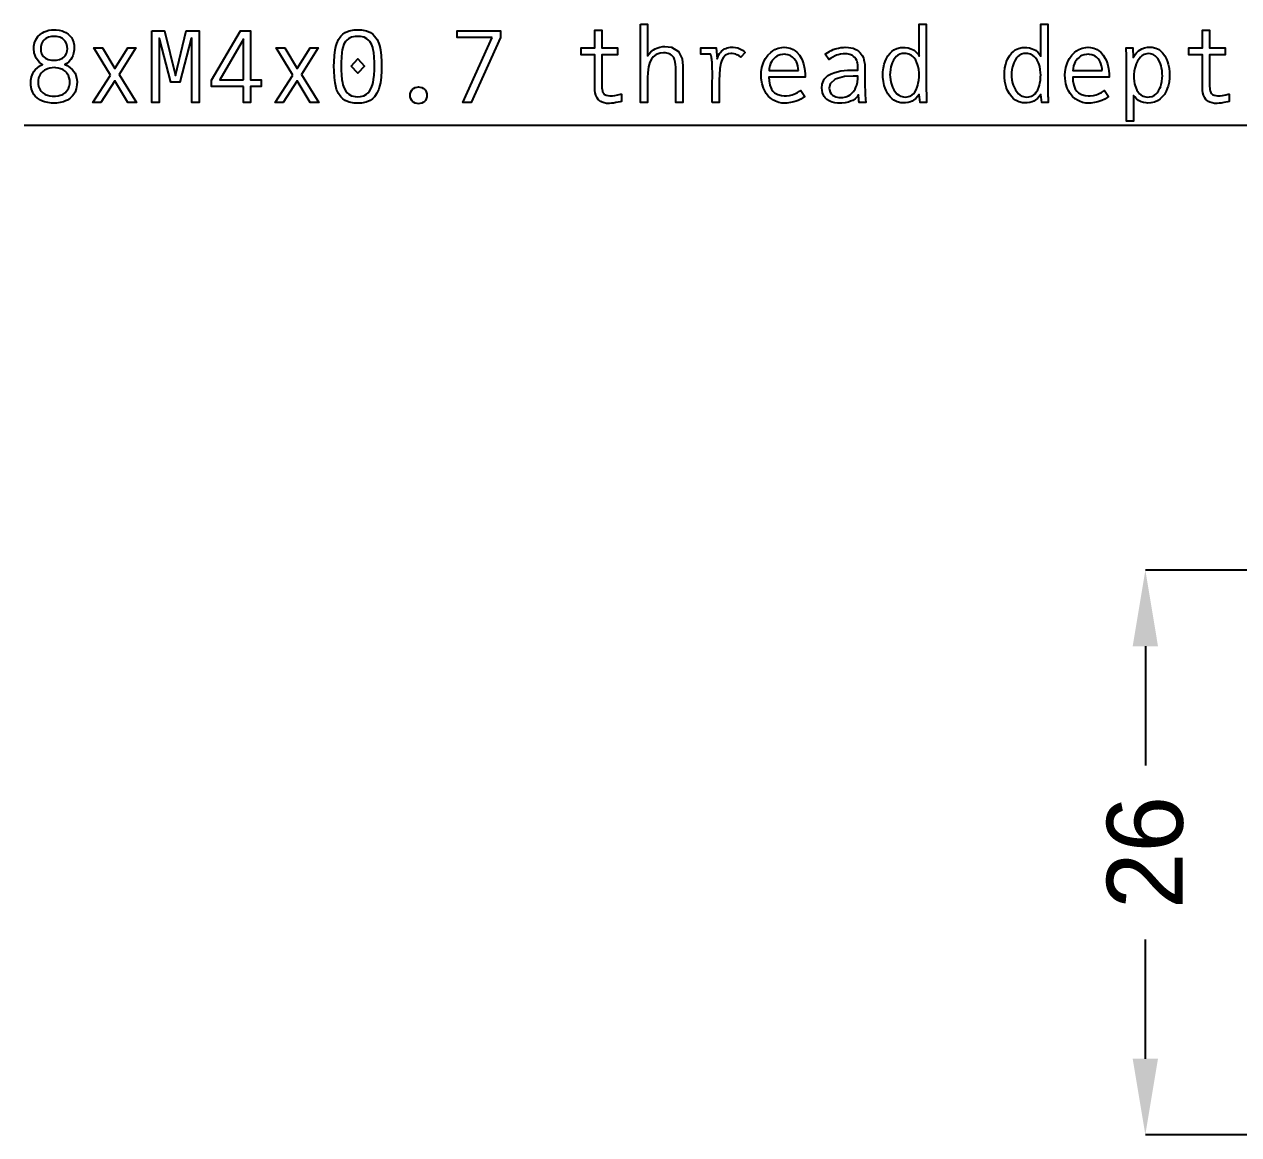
# Model space of a CAD drawing. Header units: millimetres. Extents: x 0 to 771, y 0 to 450.
# Drawn here: x 273.1 to 329, y 110.1 to 161.2 of the extents above; entities that cross this region are included whole.
import ezdxf

# ---------------------------------------------------------------- set-up
doc = ezdxf.new("R2010")
doc.units = ezdxf.units.MM
doc.layers.add('AM_5', color=3, linetype='Continuous', lineweight=25)
doc.dimstyles.new('ISO-25', dxfattribs={"dimtxt": 2.5, "dimasz": 2.5, "dimexe": 1.25, "dimexo": 0.625, "dimtad": 1, "dimtxsty": 'Standard', "dimcen": 2.5, "dimadec": 0, "dimazin": 0, "dimtfac": 1, "dimtmove": 0, "dimatfit": 3, "dimfxl": 1, "dimarcsym": 0})

# ---------------------------------------------------------------- blocks, each defined once
blk = doc.blocks.new('*D21')
at = {"layer": 'AM_5', "color": 0, "lineweight": -2}
for p, q in [((357.47, 136.1), (324.72, 136.1)), ((324.72, 132.6), (324.72, 127.105)), ((324.72, 113.6), (324.72, 119.095)), ((357.47, 110.1), (324.72, 110.1))]:
    blk.add_line(p, q, dxfattribs=at)
at = {"layer": 'AM_5', "color": 0}
for points in [[(325.303, 132.6), (324.137, 132.6), (324.72, 136.1)], [(324.137, 113.6), (325.303, 113.6), (324.72, 110.1)]]:
    blk.add_solid(points, dxfattribs=at)
at = {"layer": 'Defpoints', "color": 0}
for p in [(324.72, 136.1), (357.47, 136.1), (357.47, 110.1)]:
    blk.add_point(p, dxfattribs=at)
at = {"layer": 'AM_5', "color": 0, "insert": (324.72, 123.1), "char_height": 3.5, "attachment_point": 5, "rotation": 90}
blk.add_mtext('26', dxfattribs=at)

msp = doc.modelspace()

# ---------------------------------------------------------------- linework, layer by layer
at = {"layer": 'AM_5'}
msp.add_line((273.07, 156.6), (337.47, 156.6), dxfattribs=at)
for points in [[(301.459, 161.245), (301.787, 161.245), (301.787, 159.793), (301.787, 159.793), (301.844, 159.873), (301.941, 159.977), (301.941, 159.977), (302.052, 160.064), (302.132, 160.112), (302.132, 160.112), (302.217, 160.151), (302.35, 160.193), (302.35, 160.193), (302.488, 160.216), (302.583, 160.221), (302.583, 160.221), (302.881, 160.185), (303.204, 159.997), (303.204, 159.997), (303.378, 159.647), (303.411, 159.324), (303.411, 157.65), (303.083, 157.65), (303.083, 159.179), (303.083, 159.179), (303.082, 159.269), (303.074, 159.392), (303.074, 159.392), (303.06, 159.502), (303.047, 159.568), (303.047, 159.568), (303.029, 159.628), (302.989, 159.711), (302.989, 159.711), (302.933, 159.784), (302.887, 159.827), (302.887, 159.827), (302.832, 159.864), (302.732, 159.904), (302.732, 159.904), (302.609, 159.925), (302.515, 159.93), (302.515, 159.93), (302.371, 159.918), (302.186, 159.856), (302.186, 159.856), (302.039, 159.74), (301.961, 159.634), (301.961, 159.634), (301.898, 159.506), (301.83, 159.278), (301.83, 159.278), (301.794, 159.006), (301.787, 158.801), (301.787, 157.65), (301.459, 157.65), (301.459, 161.245)], [(313.587, 157.623), (313.587, 157.623), (313.462, 157.63), (313.291, 157.671), (313.291, 157.671), (313.139, 157.746), (313.048, 157.815), (313.048, 157.815), (312.966, 157.896), (312.86, 158.034), (312.86, 158.034), (312.775, 158.192), (312.73, 158.307), (312.73, 158.307), (312.693, 158.429), (312.653, 158.614), (312.653, 158.614), (312.631, 158.804), (312.627, 158.933), (312.627, 158.933), (312.631, 159.056), (312.652, 159.237), (312.652, 159.237), (312.691, 159.413), (312.727, 159.528), (312.727, 159.528), (312.772, 159.638), (312.855, 159.788), (312.855, 159.788), (312.959, 159.919), (313.039, 159.997), (313.039, 159.997), (313.128, 160.063), (313.276, 160.134), (313.276, 160.134), (313.443, 160.172), (313.564, 160.18), (313.564, 160.18), (313.655, 160.176), (313.785, 160.157), (313.785, 160.157), (313.909, 160.121), (313.988, 160.088), (313.988, 160.088), (314.062, 160.046), (314.163, 159.966), (314.163, 159.966), (314.25, 159.864), (314.302, 159.784), (314.302, 161.245), (314.629, 161.245), (314.629, 158.196), (314.629, 158.196), (314.629, 158.163), (314.63, 158.11), (314.63, 158.11), (314.631, 158.052), (314.631, 158.011), (314.631, 158.011), (314.632, 157.97), (314.634, 157.917), (314.634, 157.917), (314.635, 157.873), (314.636, 157.848), (314.643, 157.65), (314.352, 157.65), (314.302, 158.005), (314.302, 158.005), (314.24, 157.928), (314.144, 157.829), (314.144, 157.829), (314.045, 157.752), (313.976, 157.711), (313.976, 157.711), (313.905, 157.679), (313.793, 157.645), (313.793, 157.645), (313.672, 157.626), (313.587, 157.623)], [(319.187, 157.623), (319.187, 157.623), (319.062, 157.63), (318.891, 157.671), (318.891, 157.671), (318.739, 157.746), (318.648, 157.815), (318.648, 157.815), (318.566, 157.896), (318.46, 158.034), (318.46, 158.034), (318.375, 158.192), (318.33, 158.307), (318.33, 158.307), (318.293, 158.429), (318.253, 158.614), (318.253, 158.614), (318.231, 158.804), (318.227, 158.933), (318.227, 158.933), (318.231, 159.056), (318.252, 159.237), (318.252, 159.237), (318.291, 159.413), (318.327, 159.528), (318.327, 159.528), (318.372, 159.638), (318.455, 159.788), (318.455, 159.788), (318.559, 159.919), (318.639, 159.997), (318.639, 159.997), (318.728, 160.063), (318.876, 160.134), (318.876, 160.134), (319.043, 160.172), (319.164, 160.18), (319.164, 160.18), (319.255, 160.176), (319.385, 160.157), (319.385, 160.157), (319.509, 160.121), (319.588, 160.088), (319.588, 160.088), (319.662, 160.046), (319.763, 159.966), (319.763, 159.966), (319.85, 159.864), (319.902, 159.784), (319.902, 161.245), (320.229, 161.245), (320.229, 158.196), (320.229, 158.196), (320.229, 158.163), (320.23, 158.11), (320.23, 158.11), (320.231, 158.052), (320.231, 158.011), (320.231, 158.011), (320.232, 157.97), (320.234, 157.917), (320.234, 157.917), (320.235, 157.873), (320.236, 157.848), (320.243, 157.65), (319.952, 157.65), (319.902, 158.005), (319.902, 158.005), (319.84, 157.928), (319.744, 157.829), (319.744, 157.829), (319.645, 157.752), (319.576, 157.711), (319.576, 157.711), (319.505, 157.679), (319.393, 157.645), (319.393, 157.645), (319.272, 157.626), (319.187, 157.623)], [(274.44, 157.614), (274.44, 157.614), (274.325, 157.617), (274.16, 157.638), (274.16, 157.638), (274.004, 157.675), (273.905, 157.71), (273.905, 157.71), (273.811, 157.753), (273.685, 157.835), (273.685, 157.835), (273.577, 157.937), (273.514, 158.016), (273.514, 158.016), (273.46, 158.104), (273.403, 158.253), (273.403, 158.253), (273.372, 158.423), (273.366, 158.546), (273.366, 158.546), (273.372, 158.665), (273.403, 158.83), (273.403, 158.83), (273.461, 158.979), (273.515, 159.07), (273.515, 159.07), (273.578, 159.152), (273.689, 159.258), (273.689, 159.258), (273.818, 159.343), (273.914, 159.388), (273.914, 159.388), (273.769, 159.487), (273.612, 159.68), (273.612, 159.68), (273.527, 159.929), (273.511, 160.125), (273.511, 160.125), (273.517, 160.235), (273.544, 160.387), (273.544, 160.387), (273.596, 160.523), (273.643, 160.605), (273.643, 160.605), (273.699, 160.68), (273.795, 160.776), (273.795, 160.776), (273.906, 160.855), (273.988, 160.898), (273.988, 160.898), (274.074, 160.932), (274.207, 160.97), (274.207, 160.97), (274.345, 160.99), (274.44, 160.994), (274.44, 160.994), (274.539, 160.991), (274.682, 160.972), (274.682, 160.972), (274.817, 160.937), (274.904, 160.904), (274.904, 160.904), (274.985, 160.865), (275.094, 160.791), (275.094, 160.791), (275.189, 160.699), (275.244, 160.629), (275.244, 160.629), (275.29, 160.551), (275.34, 160.422), (275.34, 160.422), (275.367, 160.276), (275.372, 160.171), (275.372, 160.171), (275.368, 160.067), (275.344, 159.92), (275.344, 159.92), (275.301, 159.785), (275.261, 159.701), (275.261, 159.701), (275.213, 159.623), (275.126, 159.521), (275.126, 159.521), (275.023, 159.437), (274.945, 159.39), (274.945, 159.39), (275.042, 159.343), (275.174, 159.256), (275.174, 159.256), (275.287, 159.152), (275.352, 159.072), (275.352, 159.072), (275.407, 158.986), (275.466, 158.846), (275.466, 158.846), (275.498, 158.695), (275.504, 158.587), (275.504, 158.587), (275.498, 158.457), (275.467, 158.278), (275.467, 158.278), (275.41, 158.122), (275.356, 158.03), (275.356, 158.03), (275.294, 157.947), (275.185, 157.841), (275.185, 157.841), (275.061, 157.757), (274.968, 157.713), (274.968, 157.713), (274.871, 157.677), (274.716, 157.638), (274.716, 157.638), (274.553, 157.618), (274.44, 157.614)], [(274.44, 159.591), (274.44, 159.591), (274.551, 159.596), (274.699, 159.625), (274.699, 159.625), (274.824, 159.679), (274.895, 159.729), (274.895, 159.729), (274.954, 159.789), (275.017, 159.894), (275.017, 159.894), (275.052, 160.018), (275.058, 160.112), (275.058, 160.112), (275.052, 160.215), (275.019, 160.353), (275.019, 160.353), (274.956, 160.469), (274.899, 160.535), (274.899, 160.535), (274.83, 160.59), (274.705, 160.649), (274.705, 160.649), (274.554, 160.681), (274.44, 160.687), (274.44, 160.687), (274.328, 160.681), (274.181, 160.648), (274.181, 160.648), (274.058, 160.588), (273.989, 160.532), (273.989, 160.532), (273.932, 160.466), (273.87, 160.348), (273.87, 160.348), (273.836, 160.208), (273.83, 160.102), (273.83, 160.102), (273.836, 160.01), (273.869, 159.888), (273.869, 159.888), (273.93, 159.784), (273.986, 159.726), (273.986, 159.726), (274.054, 159.677), (274.177, 159.624), (274.177, 159.624), (274.326, 159.596), (274.44, 159.591)], [(278.945, 160.949), (279.532, 160.949), (280.033, 158.888), (280.529, 160.949), (281.125, 160.949), (281.125, 157.65), (280.788, 157.65), (280.788, 160.603), (280.765, 160.592), (280.242, 158.583), (279.828, 158.583), (279.298, 160.592), (279.282, 160.601), (279.282, 157.65), (278.945, 157.65), (278.945, 160.949)], [(283.167, 158.378), (281.693, 158.378), (281.693, 158.674), (283.035, 160.949), (283.486, 160.949), (283.486, 158.685), (283.977, 158.685), (283.977, 158.378), (283.486, 158.378), (283.486, 157.65), (283.167, 157.65), (283.167, 158.378)], [(288.433, 157.605), (288.433, 157.605), (288.261, 157.613), (288.035, 157.657), (288.035, 157.657), (287.847, 157.738), (287.743, 157.814), (287.743, 157.814), (287.654, 157.904), (287.543, 158.062), (287.543, 158.062), (287.461, 158.248), (287.421, 158.388), (287.421, 158.388), (287.392, 158.542), (287.359, 158.801), (287.359, 158.801), (287.342, 159.095), (287.338, 159.311), (287.338, 159.311), (287.342, 159.521), (287.359, 159.809), (287.359, 159.809), (287.392, 160.064), (287.423, 160.216), (287.423, 160.216), (287.463, 160.355), (287.546, 160.54), (287.546, 160.54), (287.657, 160.697), (287.747, 160.786), (287.747, 160.786), (287.851, 160.861), (288.038, 160.942), (288.038, 160.942), (288.263, 160.986), (288.433, 160.994), (288.433, 160.994), (288.604, 160.986), (288.829, 160.942), (288.829, 160.942), (289.017, 160.861), (289.121, 160.786), (289.121, 160.786), (289.211, 160.697), (289.322, 160.54), (289.322, 160.54), (289.406, 160.355), (289.446, 160.217), (289.446, 160.217), (289.477, 160.066), (289.51, 159.81), (289.51, 159.81), (289.528, 159.522), (289.532, 159.311), (289.532, 159.311), (289.528, 159.099), (289.509, 158.807), (289.509, 158.807), (289.475, 158.549), (289.443, 158.394), (289.443, 158.394), (289.401, 158.253), (289.316, 158.065), (289.316, 158.065), (289.203, 157.905), (289.113, 157.815), (289.113, 157.815), (289.009, 157.739), (288.822, 157.657), (288.822, 157.657), (288.6, 157.613), (288.433, 157.605)], [(288.433, 157.905), (288.433, 157.905), (288.553, 157.912), (288.711, 157.95), (288.711, 157.95), (288.843, 158.021), (288.916, 158.087), (288.916, 158.087), (288.98, 158.164), (289.058, 158.299), (289.058, 158.299), (289.116, 158.455), (289.144, 158.571), (289.144, 158.571), (289.165, 158.698), (289.187, 158.908), (289.187, 158.908), (289.199, 159.141), (289.202, 159.311), (289.202, 159.311), (289.2, 159.49), (289.189, 159.732), (289.189, 159.732), (289.169, 159.943), (289.15, 160.065), (289.15, 160.065), (289.125, 160.175), (289.07, 160.323), (289.07, 160.323), (288.994, 160.449), (288.932, 160.521), (288.932, 160.521), (288.859, 160.582), (288.724, 160.647), (288.724, 160.647), (288.559, 160.683), (288.433, 160.689), (288.433, 160.689), (288.307, 160.683), (288.144, 160.647), (288.144, 160.647), (288.01, 160.582), (287.937, 160.521), (287.937, 160.521), (287.875, 160.449), (287.799, 160.323), (287.799, 160.323), (287.745, 160.175), (287.72, 160.065), (287.72, 160.065), (287.701, 159.943), (287.681, 159.732), (287.681, 159.732), (287.67, 159.49), (287.668, 159.311), (287.668, 159.311), (287.671, 159.14), (287.682, 158.905), (287.682, 158.905), (287.704, 158.695), (287.724, 158.569), (287.724, 158.569), (287.751, 158.454), (287.808, 158.298), (287.808, 158.298), (287.885, 158.164), (287.948, 158.087), (287.948, 158.087), (288.021, 158.021), (288.153, 157.95), (288.153, 157.95), (288.312, 157.912), (288.433, 157.905)], [(294.631, 160.63), (293.016, 160.63), (293.016, 160.949), (295.009, 160.949), (295.009, 160.63), (293.653, 157.65), (293.28, 157.65), (294.631, 160.63)], [(299.979, 157.6), (299.979, 157.6), (299.9, 157.603), (299.792, 157.621), (299.792, 157.621), (299.695, 157.655), (299.636, 157.685), (299.636, 157.685), (299.583, 157.722), (299.514, 157.787), (299.514, 157.787), (299.457, 157.864), (299.426, 157.922), (299.426, 157.922), (299.4, 157.984), (299.373, 158.084), (299.373, 158.084), (299.358, 158.192), (299.355, 158.269), (299.355, 159.834), (298.727, 159.834), (298.727, 160.153), (299.355, 160.153), (299.355, 160.976), (299.683, 160.976), (299.683, 160.153), (300.393, 160.153), (300.393, 159.834), (299.683, 159.834), (299.683, 158.383), (299.683, 158.383), (299.684, 158.325), (299.691, 158.247), (299.691, 158.247), (299.704, 158.179), (299.716, 158.139), (299.716, 158.139), (299.731, 158.104), (299.764, 158.057), (299.764, 158.057), (299.809, 158.018), (299.844, 157.996), (299.844, 157.996), (299.886, 157.978), (299.961, 157.958), (299.961, 157.958), (300.051, 157.948), (300.12, 157.946), (300.12, 157.946), (300.17, 157.949), (300.277, 157.964), (300.277, 157.964), (300.421, 157.992), (300.538, 158.019), (300.584, 158.028), (300.584, 157.686), (300.584, 157.686), (300.519, 157.672), (300.424, 157.653), (300.424, 157.653), (300.331, 157.635), (300.271, 157.625), (300.271, 157.625), (300.211, 157.616), (300.123, 157.606), (300.123, 157.606), (300.036, 157.601), (299.979, 157.6)], [(327.979, 157.6), (327.979, 157.6), (327.9, 157.603), (327.792, 157.621), (327.792, 157.621), (327.695, 157.655), (327.636, 157.685), (327.636, 157.685), (327.583, 157.722), (327.514, 157.787), (327.514, 157.787), (327.457, 157.864), (327.426, 157.922), (327.426, 157.922), (327.4, 157.984), (327.373, 158.084), (327.373, 158.084), (327.358, 158.192), (327.355, 158.269), (327.355, 159.834), (326.727, 159.834), (326.727, 160.153), (327.355, 160.153), (327.355, 160.976), (327.683, 160.976), (327.683, 160.153), (328.393, 160.153), (328.393, 159.834), (327.683, 159.834), (327.683, 158.383), (327.683, 158.383), (327.684, 158.325), (327.691, 158.247), (327.691, 158.247), (327.704, 158.179), (327.716, 158.139), (327.716, 158.139), (327.731, 158.104), (327.764, 158.057), (327.764, 158.057), (327.809, 158.018), (327.844, 157.996), (327.844, 157.996), (327.886, 157.978), (327.961, 157.958), (327.961, 157.958), (328.051, 157.948), (328.12, 157.946), (328.12, 157.946), (328.17, 157.949), (328.277, 157.964), (328.277, 157.964), (328.421, 157.992), (328.538, 158.019), (328.584, 158.028), (328.584, 157.686), (328.584, 157.686), (328.519, 157.672), (328.424, 157.653), (328.424, 157.653), (328.331, 157.635), (328.271, 157.625), (328.271, 157.625), (328.211, 157.616), (328.123, 157.606), (328.123, 157.606), (328.036, 157.601), (327.979, 157.6)], [(277.039, 158.899), (276.27, 160.153), (276.669, 160.153), (277.242, 159.204), (277.845, 160.153), (278.206, 160.153), (277.447, 158.929), (278.243, 157.65), (277.84, 157.65), (277.235, 158.633), (276.596, 157.65), (276.227, 157.65), (277.039, 158.899)], [(283.172, 158.685), (283.172, 160.567), (282.084, 158.685), (283.172, 158.685)], [(285.439, 158.899), (284.67, 160.153), (285.069, 160.153), (285.642, 159.204), (286.245, 160.153), (286.606, 160.153), (285.847, 158.929), (286.643, 157.65), (286.24, 157.65), (285.635, 158.633), (284.996, 157.65), (284.627, 157.65), (285.439, 158.899)], [(304.757, 157.65), (304.757, 157.65), (304.758, 157.753), (304.76, 157.965), (304.76, 157.965), (304.763, 158.247), (304.766, 158.474), (304.771, 158.933), (304.771, 158.933), (304.77, 159.053), (304.768, 159.213), (304.768, 159.213), (304.764, 159.349), (304.761, 159.426), (304.761, 159.426), (304.756, 159.493), (304.749, 159.581), (304.749, 159.581), (304.74, 159.652), (304.733, 159.691), (304.733, 159.691), (304.726, 159.726), (304.713, 159.779), (304.713, 159.779), (304.697, 159.833), (304.684, 159.87), (304.239, 159.87), (304.239, 160.153), (304.946, 160.153), (304.998, 159.657), (304.998, 159.657), (305.017, 159.724), (305.054, 159.818), (305.054, 159.818), (305.104, 159.903), (305.144, 159.953), (305.144, 159.953), (305.188, 160), (305.259, 160.06), (305.259, 160.06), (305.336, 160.11), (305.391, 160.137), (305.391, 160.137), (305.447, 160.159), (305.53, 160.183), (305.53, 160.183), (305.613, 160.196), (305.667, 160.198), (305.667, 160.198), (305.735, 160.195), (305.838, 160.18), (305.838, 160.18), (305.94, 160.153), (306.007, 160.127), (306.007, 160.127), (306.072, 160.098), (306.16, 160.047), (306.16, 160.047), (306.234, 159.99), (306.277, 159.948), (306.086, 159.725), (306.086, 159.725), (306.06, 159.75), (306.012, 159.787), (306.012, 159.787), (305.952, 159.822), (305.905, 159.845), (305.905, 159.845), (305.854, 159.866), (305.772, 159.888), (305.772, 159.888), (305.684, 159.9), (305.622, 159.902), (305.622, 159.902), (305.511, 159.89), (305.37, 159.825), (305.37, 159.825), (305.262, 159.704), (305.208, 159.593), (305.208, 159.593), (305.165, 159.458), (305.119, 159.213), (305.119, 159.213), (305.094, 158.917), (305.089, 158.692), (305.089, 157.65), (304.757, 157.65)], [(308.078, 157.614), (308.078, 157.614), (307.979, 157.619), (307.831, 157.647), (307.831, 157.647), (307.684, 157.699), (307.587, 157.747), (307.587, 157.747), (307.493, 157.806), (307.364, 157.92), (307.364, 157.92), (307.249, 158.062), (307.181, 158.173), (307.181, 158.173), (307.122, 158.297), (307.059, 158.507), (307.059, 158.507), (307.025, 158.745), (307.018, 158.919), (307.018, 158.919), (307.024, 159.057), (307.054, 159.255), (307.054, 159.255), (307.111, 159.441), (307.164, 159.56), (307.164, 159.56), (307.226, 159.671), (307.334, 159.819), (307.334, 159.819), (307.46, 159.945), (307.554, 160.017), (307.554, 160.017), (307.653, 160.077), (307.808, 160.143), (307.808, 160.143), (307.971, 160.178), (308.083, 160.184), (308.083, 160.184), (308.193, 160.178), (308.349, 160.145), (308.349, 160.145), (308.494, 160.082), (308.584, 160.025), (308.584, 160.025), (308.668, 159.955), (308.78, 159.828), (308.78, 159.828), (308.875, 159.673), (308.928, 159.554), (308.928, 159.554), (308.973, 159.425), (309.021, 159.211), (309.021, 159.211), (309.047, 158.975), (309.052, 158.806), (307.378, 158.806), (307.378, 158.806), (307.382, 158.646), (307.419, 158.437), (307.419, 158.437), (307.49, 158.264), (307.556, 158.169), (307.556, 158.169), (307.637, 158.09), (307.78, 158.005), (307.78, 158.005), (307.953, 157.959), (308.083, 157.95), (308.083, 157.95), (308.185, 157.953), (308.325, 157.969), (308.325, 157.969), (308.45, 157.997), (308.525, 158.023), (308.525, 158.023), (308.595, 158.053), (308.694, 158.103), (308.694, 158.103), (308.786, 158.157), (308.843, 158.196), (309.029, 157.923), (309.029, 157.923), (308.96, 157.871), (308.846, 157.8), (308.846, 157.8), (308.719, 157.738), (308.628, 157.701), (308.628, 157.701), (308.53, 157.67), (308.373, 157.635), (308.373, 157.635), (308.201, 157.617), (308.078, 157.614)], [(310.635, 157.605), (310.635, 157.605), (310.543, 157.608), (310.413, 157.624), (310.413, 157.624), (310.292, 157.653), (310.216, 157.681), (310.216, 157.681), (310.146, 157.714), (310.052, 157.777), (310.052, 157.777), (309.972, 157.855), (309.926, 157.915), (309.926, 157.915), (309.888, 157.981), (309.847, 158.092), (309.847, 158.092), (309.825, 158.217), (309.82, 158.307), (309.82, 158.307), (309.837, 158.489), (309.926, 158.715), (309.926, 158.715), (310.09, 158.886), (310.242, 158.968), (310.242, 158.968), (310.416, 159.031), (310.697, 159.098), (310.697, 159.098), (311.001, 159.132), (311.217, 159.136), (311.477, 159.131), (311.477, 159.233), (311.477, 159.233), (311.475, 159.292), (311.469, 159.378), (311.469, 159.378), (311.456, 159.462), (311.445, 159.517), (311.445, 159.517), (311.428, 159.57), (311.388, 159.647), (311.388, 159.647), (311.329, 159.721), (311.28, 159.768), (311.28, 159.768), (311.221, 159.81), (311.112, 159.855), (311.112, 159.855), (310.977, 159.879), (310.874, 159.884), (310.874, 159.884), (310.79, 159.881), (310.672, 159.868), (310.672, 159.868), (310.563, 159.842), (310.495, 159.818), (310.495, 159.818), (310.428, 159.789), (310.321, 159.737), (310.321, 159.737), (310.208, 159.673), (310.13, 159.625), (309.961, 159.87), (309.961, 159.87), (310.017, 159.906), (310.095, 159.953), (310.095, 159.953), (310.167, 159.996), (310.213, 160.021), (310.213, 160.021), (310.26, 160.044), (310.34, 160.078), (310.34, 160.078), (310.433, 160.111), (310.502, 160.132), (310.502, 160.132), (310.575, 160.151), (310.69, 160.171), (310.69, 160.171), (310.811, 160.182), (310.896, 160.184), (310.896, 160.184), (311.051, 160.177), (311.252, 160.139), (311.252, 160.139), (311.416, 160.067), (311.505, 160.001), (311.505, 160.001), (311.579, 159.927), (311.668, 159.813), (311.668, 159.813), (311.729, 159.694), (311.754, 159.613), (311.754, 159.613), (311.771, 159.532), (311.79, 159.413), (311.79, 159.413), (311.8, 159.296), (311.802, 159.22), (311.802, 158.351), (311.802, 158.351), (311.804, 158.221), (311.812, 158.016), (311.812, 158.016), (311.828, 157.8), (311.843, 157.65), (311.531, 157.65), (311.531, 157.65), (311.529, 157.673), (311.527, 157.715), (311.527, 157.715), (311.524, 157.767), (311.522, 157.807), (311.508, 157.996), (311.508, 157.996), (311.455, 157.918), (311.357, 157.817), (311.357, 157.817), (311.236, 157.738), (311.143, 157.697), (311.143, 157.697), (311.045, 157.663), (310.894, 157.628), (310.894, 157.628), (310.74, 157.608), (310.635, 157.605)], [(322.078, 157.614), (322.078, 157.614), (321.979, 157.619), (321.831, 157.647), (321.831, 157.647), (321.684, 157.699), (321.587, 157.747), (321.587, 157.747), (321.493, 157.806), (321.364, 157.92), (321.364, 157.92), (321.249, 158.062), (321.181, 158.173), (321.181, 158.173), (321.122, 158.297), (321.059, 158.507), (321.059, 158.507), (321.025, 158.745), (321.018, 158.919), (321.018, 158.919), (321.024, 159.057), (321.054, 159.255), (321.054, 159.255), (321.111, 159.441), (321.164, 159.56), (321.164, 159.56), (321.226, 159.671), (321.334, 159.819), (321.334, 159.819), (321.46, 159.945), (321.554, 160.017), (321.554, 160.017), (321.653, 160.077), (321.808, 160.143), (321.808, 160.143), (321.971, 160.178), (322.083, 160.184), (322.083, 160.184), (322.193, 160.178), (322.349, 160.145), (322.349, 160.145), (322.494, 160.082), (322.584, 160.025), (322.584, 160.025), (322.668, 159.955), (322.78, 159.828), (322.78, 159.828), (322.875, 159.673), (322.928, 159.554), (322.928, 159.554), (322.973, 159.425), (323.021, 159.211), (323.021, 159.211), (323.047, 158.975), (323.052, 158.806), (321.378, 158.806), (321.378, 158.806), (321.382, 158.646), (321.419, 158.437), (321.419, 158.437), (321.49, 158.264), (321.556, 158.169), (321.556, 158.169), (321.637, 158.09), (321.78, 158.005), (321.78, 158.005), (321.953, 157.959), (322.083, 157.95), (322.083, 157.95), (322.185, 157.953), (322.325, 157.969), (322.325, 157.969), (322.45, 157.997), (322.525, 158.023), (322.525, 158.023), (322.595, 158.053), (322.694, 158.103), (322.694, 158.103), (322.786, 158.157), (322.843, 158.196), (323.029, 157.923), (323.029, 157.923), (322.96, 157.871), (322.846, 157.8), (322.846, 157.8), (322.719, 157.738), (322.628, 157.701), (322.628, 157.701), (322.53, 157.67), (322.373, 157.635), (322.373, 157.635), (322.201, 157.617), (322.078, 157.614)], [(323.848, 159.593), (323.848, 159.593), (323.847, 159.714), (323.844, 159.886), (323.844, 159.886), (323.839, 160.049), (323.834, 160.153), (324.148, 160.153), (324.162, 159.72), (324.162, 159.72), (324.216, 159.808), (324.306, 159.924), (324.306, 159.924), (324.408, 160.02), (324.481, 160.074), (324.481, 160.074), (324.559, 160.119), (324.685, 160.167), (324.685, 160.167), (324.821, 160.193), (324.917, 160.198), (324.917, 160.198), (325.037, 160.19), (325.202, 160.15), (325.202, 160.15), (325.349, 160.076), (325.436, 160.007), (325.436, 160.007), (325.514, 159.926), (325.615, 159.79), (325.615, 159.79), (325.696, 159.634), (325.739, 159.52), (325.739, 159.52), (325.774, 159.401), (325.812, 159.219), (325.812, 159.219), (325.832, 159.032), (325.836, 158.906), (325.836, 158.906), (325.832, 158.775), (325.81, 158.585), (325.81, 158.585), (325.768, 158.401), (325.73, 158.282), (325.73, 158.282), (325.683, 158.169), (325.595, 158.016), (325.595, 158.016), (325.485, 157.882), (325.399, 157.804), (325.399, 157.804), (325.305, 157.737), (325.146, 157.665), (325.146, 157.665), (324.966, 157.626), (324.835, 157.618), (324.835, 157.618), (324.752, 157.621), (324.636, 157.639), (324.636, 157.639), (324.53, 157.671), (324.465, 157.701), (324.465, 157.701), (324.404, 157.738), (324.315, 157.808), (324.315, 157.808), (324.23, 157.896), (324.175, 157.964), (324.175, 156.786), (323.848, 156.786), (323.848, 159.593)], [(288.128, 159.311), (288.433, 159.652), (288.738, 159.311), (288.433, 159.001), (288.128, 159.311)], [(308.733, 159.12), (308.733, 159.12), (308.728, 159.206), (308.707, 159.327), (308.707, 159.327), (308.672, 159.439), (308.641, 159.509), (308.641, 159.509), (308.605, 159.573), (308.541, 159.658), (308.541, 159.658), (308.465, 159.729), (308.409, 159.769), (308.409, 159.769), (308.349, 159.802), (308.253, 159.838), (308.253, 159.838), (308.15, 159.858), (308.078, 159.861), (308.078, 159.861), (308.005, 159.858), (307.9, 159.838), (307.9, 159.838), (307.801, 159.802), (307.738, 159.769), (307.738, 159.769), (307.679, 159.729), (307.6, 159.658), (307.6, 159.658), (307.531, 159.573), (307.491, 159.509), (307.491, 159.509), (307.457, 159.439), (307.417, 159.327), (307.417, 159.327), (307.392, 159.206), (307.382, 159.12), (308.733, 159.12)], [(313.66, 157.891), (313.66, 157.891), (313.751, 157.897), (313.873, 157.93), (313.873, 157.93), (313.978, 157.992), (314.039, 158.048), (314.039, 158.048), (314.092, 158.114), (314.16, 158.224), (314.16, 158.224), (314.212, 158.347), (314.239, 158.436), (314.239, 158.436), (314.26, 158.529), (314.283, 158.671), (314.283, 158.671), (314.295, 158.816), (314.297, 158.915), (314.297, 158.915), (314.294, 159.014), (314.28, 159.159), (314.28, 159.159), (314.253, 159.299), (314.229, 159.39), (314.229, 159.39), (314.198, 159.477), (314.139, 159.596), (314.139, 159.596), (314.064, 159.7), (314.005, 159.761), (314.005, 159.761), (313.939, 159.814), (313.827, 159.87), (313.827, 159.87), (313.699, 159.901), (313.605, 159.907), (313.605, 159.907), (313.522, 159.901), (313.407, 159.87), (313.407, 159.87), (313.304, 159.811), (313.243, 159.758), (313.243, 159.758), (313.187, 159.695), (313.115, 159.589), (313.115, 159.589), (313.057, 159.47), (313.025, 159.382), (313.025, 159.382), (313, 159.292), (312.972, 159.155), (312.972, 159.155), (312.958, 159.017), (312.955, 158.924), (312.955, 158.924), (312.958, 158.827), (312.975, 158.682), (312.975, 158.682), (313.006, 158.537), (313.034, 158.442), (313.034, 158.442), (313.069, 158.349), (313.134, 158.224), (313.134, 158.224), (313.213, 158.113), (313.273, 158.047), (313.273, 158.047), (313.34, 157.991), (313.45, 157.93), (313.45, 157.93), (313.572, 157.897), (313.66, 157.891)], [(319.26, 157.891), (319.26, 157.891), (319.351, 157.897), (319.473, 157.93), (319.473, 157.93), (319.578, 157.992), (319.639, 158.048), (319.639, 158.048), (319.692, 158.114), (319.76, 158.224), (319.76, 158.224), (319.812, 158.347), (319.839, 158.436), (319.839, 158.436), (319.86, 158.529), (319.883, 158.671), (319.883, 158.671), (319.895, 158.816), (319.897, 158.915), (319.897, 158.915), (319.894, 159.014), (319.88, 159.159), (319.88, 159.159), (319.853, 159.299), (319.829, 159.39), (319.829, 159.39), (319.798, 159.477), (319.739, 159.596), (319.739, 159.596), (319.664, 159.7), (319.605, 159.761), (319.605, 159.761), (319.539, 159.814), (319.427, 159.87), (319.427, 159.87), (319.299, 159.901), (319.205, 159.907), (319.205, 159.907), (319.122, 159.901), (319.007, 159.87), (319.007, 159.87), (318.904, 159.811), (318.843, 159.758), (318.843, 159.758), (318.787, 159.695), (318.715, 159.589), (318.715, 159.589), (318.657, 159.47), (318.625, 159.382), (318.625, 159.382), (318.6, 159.292), (318.572, 159.155), (318.572, 159.155), (318.558, 159.017), (318.555, 158.924), (318.555, 158.924), (318.558, 158.827), (318.575, 158.682), (318.575, 158.682), (318.606, 158.537), (318.634, 158.442), (318.634, 158.442), (318.669, 158.349), (318.734, 158.224), (318.734, 158.224), (318.813, 158.113), (318.873, 158.047), (318.873, 158.047), (318.94, 157.991), (319.05, 157.93), (319.05, 157.93), (319.172, 157.897), (319.26, 157.891)], [(322.733, 159.12), (322.733, 159.12), (322.728, 159.206), (322.707, 159.327), (322.707, 159.327), (322.672, 159.439), (322.641, 159.509), (322.641, 159.509), (322.605, 159.573), (322.541, 159.658), (322.541, 159.658), (322.465, 159.729), (322.409, 159.769), (322.409, 159.769), (322.349, 159.802), (322.253, 159.838), (322.253, 159.838), (322.15, 159.858), (322.078, 159.861), (322.078, 159.861), (322.005, 159.858), (321.9, 159.838), (321.9, 159.838), (321.801, 159.802), (321.738, 159.769), (321.738, 159.769), (321.679, 159.729), (321.6, 159.658), (321.6, 159.658), (321.531, 159.573), (321.491, 159.509), (321.491, 159.509), (321.457, 159.439), (321.417, 159.327), (321.417, 159.327), (321.392, 159.206), (321.382, 159.12), (322.733, 159.12)], [(324.833, 157.891), (324.833, 157.891), (324.916, 157.897), (325.031, 157.925), (325.031, 157.925), (325.136, 157.978), (325.199, 158.027), (325.199, 158.027), (325.257, 158.084), (325.332, 158.183), (325.332, 158.183), (325.394, 158.298), (325.428, 158.384), (325.428, 158.384), (325.455, 158.474), (325.485, 158.615), (325.485, 158.615), (325.501, 158.763), (325.504, 158.865), (325.504, 158.865), (325.501, 158.959), (325.488, 159.101), (325.488, 159.101), (325.464, 159.243), (325.441, 159.337), (325.441, 159.337), (325.413, 159.428), (325.359, 159.554), (325.359, 159.554), (325.29, 159.666), (325.237, 159.733), (325.237, 159.733), (325.176, 159.791), (325.074, 159.853), (325.074, 159.853), (324.957, 159.887), (324.871, 159.893), (324.871, 159.893), (324.784, 159.887), (324.664, 159.852), (324.664, 159.852), (324.555, 159.788), (324.49, 159.729), (324.49, 159.729), (324.431, 159.661), (324.355, 159.546), (324.355, 159.546), (324.293, 159.417), (324.259, 159.323), (324.259, 159.323), (324.232, 159.227), (324.203, 159.082), (324.203, 159.082), (324.187, 158.939), (324.184, 158.844), (324.184, 158.844), (324.187, 158.759), (324.2, 158.631), (324.2, 158.631), (324.224, 158.501), (324.247, 158.413), (324.247, 158.413), (324.275, 158.328), (324.33, 158.211), (324.33, 158.211), (324.4, 158.106), (324.455, 158.042), (324.455, 158.042), (324.517, 157.988), (324.622, 157.929), (324.622, 157.929), (324.743, 157.897), (324.833, 157.891)], [(274.44, 157.928), (274.44, 157.928), (274.515, 157.93), (274.624, 157.946), (274.624, 157.946), (274.729, 157.974), (274.797, 158), (274.797, 158), (274.861, 158.032), (274.947, 158.092), (274.947, 158.092), (275.021, 158.165), (275.064, 158.221), (275.064, 158.221), (275.1, 158.283), (275.14, 158.385), (275.14, 158.385), (275.161, 158.5), (275.165, 158.583), (275.165, 158.583), (275.161, 158.667), (275.14, 158.784), (275.14, 158.784), (275.101, 158.888), (275.065, 158.95), (275.065, 158.95), (275.023, 159.007), (274.949, 159.08), (274.949, 159.08), (274.864, 159.141), (274.8, 159.173), (274.8, 159.173), (274.733, 159.2), (274.628, 159.229), (274.628, 159.229), (274.517, 159.244), (274.44, 159.247), (274.44, 159.247), (274.361, 159.244), (274.248, 159.227), (274.248, 159.227), (274.14, 159.197), (274.072, 159.169), (274.072, 159.169), (274.008, 159.134), (273.922, 159.072), (273.922, 159.072), (273.848, 158.996), (273.806, 158.939), (273.806, 158.939), (273.77, 158.876), (273.732, 158.772), (273.732, 158.772), (273.711, 158.657), (273.707, 158.574), (273.707, 158.574), (273.711, 158.492), (273.732, 158.38), (273.732, 158.38), (273.771, 158.28), (273.807, 158.219), (273.807, 158.219), (273.85, 158.163), (273.924, 158.091), (273.924, 158.091), (274.009, 158.032), (274.073, 158), (274.073, 158), (274.141, 157.974), (274.248, 157.946), (274.248, 157.946), (274.361, 157.93), (274.44, 157.928)], [(291.233, 157.586), (291.233, 157.586), (291.166, 157.591), (291.077, 157.613), (291.077, 157.613), (291, 157.654), (290.955, 157.692), (290.955, 157.692), (290.918, 157.737), (290.877, 157.815), (290.877, 157.815), (290.855, 157.906), (290.851, 157.973), (290.851, 157.973), (290.855, 158.04), (290.877, 158.131), (290.877, 158.131), (290.918, 158.209), (290.955, 158.254), (290.955, 158.254), (291, 158.292), (291.077, 158.333), (291.077, 158.333), (291.166, 158.356), (291.233, 158.36), (291.233, 158.36), (291.3, 158.356), (291.391, 158.333), (291.391, 158.333), (291.469, 158.292), (291.514, 158.254), (291.514, 158.254), (291.552, 158.209), (291.593, 158.131), (291.593, 158.131), (291.615, 158.04), (291.619, 157.973), (291.619, 157.973), (291.615, 157.907), (291.593, 157.817), (291.593, 157.817), (291.552, 157.739), (291.514, 157.693), (291.514, 157.693), (291.469, 157.655), (291.391, 157.613), (291.391, 157.613), (291.3, 157.591), (291.233, 157.586)], [(310.687, 157.868), (310.687, 157.868), (310.787, 157.874), (310.924, 157.901), (310.924, 157.901), (311.047, 157.951), (311.122, 157.997), (311.122, 157.997), (311.189, 158.052), (311.277, 158.149), (311.277, 158.149), (311.349, 158.262), (311.388, 158.347), (311.388, 158.347), (311.42, 158.438), (311.454, 158.584), (311.454, 158.584), (311.473, 158.741), (311.477, 158.851), (311.477, 158.851), (311.419, 158.854), (311.346, 158.858), (311.346, 158.858), (311.289, 158.86), (311.26, 158.86), (311.26, 158.86), (310.863, 158.838), (310.433, 158.723), (310.433, 158.723), (310.201, 158.508), (310.157, 158.31), (310.157, 158.31), (310.163, 158.231), (310.193, 158.125), (310.193, 158.125), (310.248, 158.036), (310.299, 157.986), (310.299, 157.986), (310.36, 157.943), (310.467, 157.898), (310.467, 157.898), (310.593, 157.873), (310.687, 157.868)]]:
    msp.add_lwpolyline(points, dxfattribs=at)

# ---------------------------------------------------------------- dimensions: what is measured, and where the dimension line sits
dim = msp.add_linear_dim(base=(324.72, 136.1), p1=(357.47, 110.1), p2=(357.47, 136.1), angle=90, text='26', dimstyle='ISO-25', override={"dimtxt": 3.5, "dimasz": 3.5, "dimexe": 0, "dimexo": 0, "dimgap": 1.05}, dxfattribs=at)
dim.commit()
dim.dimension.update_dxf_attribs({"geometry": '*D21', "text_midpoint": (324.72, 123.1), "dimtype": 160, "text_rotation": 90})

doc.saveas('drawing.dxf')
